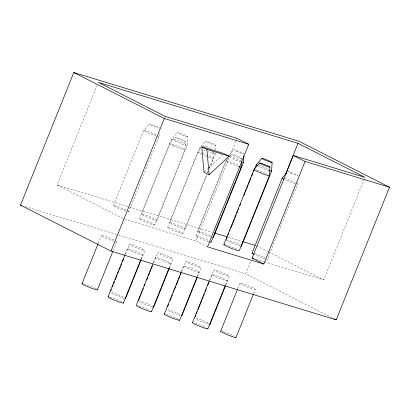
<?xml version="1.0" encoding="UTF-8"?>
<svg xmlns="http://www.w3.org/2000/svg" width="410" height="410" viewBox="0 0 410 410"><rect width="100%" height="100%" fill="white"/><g stroke="black" fill="none" stroke-linecap="round" stroke-linejoin="round"><path stroke-width="0.31" stroke-dasharray="2.05 1.54" d="M159.152 133.614L158.983 136.663L128.796 211.75M185.443 141.332A5.55 0.482 21.9 0 1 177.54 138.6A5.55 0.482 21.9 0 1 177.899 137.842A5.55 0.482 21.9 0 1 185.443 141.332L184.961 149.86L154.775 224.952A8.287 0.723 21.9 0 1 142.977 220.872A8.287 0.723 21.9 0 1 143.515 219.739A8.287 0.723 21.9 0 1 154.775 224.952M187.626 136.725A5.55 0.482 21.9 0 1 179.718 133.998A5.55 0.482 21.9 0 1 180.077 133.235A5.55 0.482 21.9 0 1 187.626 136.725L187.144 145.258L156.958 220.344A8.287 0.723 21.9 0 1 145.16 216.27A8.287 0.723 21.9 0 1 145.693 215.137A8.287 0.723 21.9 0 1 156.958 220.344M213.466 152.361L213.123 158.455L209.079 168.505M215.511 150.193L215.783 145.319A5.55 0.482 21.9 0 0 208.239 141.829A5.55 0.482 21.9 0 0 207.88 142.588A5.55 0.482 21.9 0 0 215.783 145.319M241.695 159.736L241.767 158.521A5.55 0.482 21.9 0 0 234.218 155.031A5.55 0.482 21.9 0 0 233.859 155.79A5.55 0.482 21.9 0 0 241.767 158.521M297.706 182.409L297.604 184.239L267.417 259.325M122.944 218.417L57.087 184.956L97.129 85.352M98.246 243.309L101.347 235.596M113.421 205.564L143.608 130.472L149.163 123.984M164.835 117.608L165.312 116.425M113.145 250.684L116.722 241.787M125.183 254.138L127.331 248.798M139.405 218.761L169.586 143.674L175.142 137.186M125.455 254.277L129.509 244.191M141.583 214.153L171.769 139.067L177.325 132.579M141.035 259.135L142.7 254.984A8.287 0.723 21.9 0 0 131.441 249.777A8.287 0.723 21.9 0 0 130.903 250.91A8.287 0.723 21.9 0 0 142.7 254.984M141.306 259.279L144.884 250.377A8.287 0.723 21.9 0 0 133.619 245.17A8.287 0.723 21.9 0 0 133.086 246.302A8.287 0.723 21.9 0 0 144.884 250.377M153.345 262.728L155.487 257.388M167.562 227.355L197.748 152.269L200.921 148.558M153.617 262.871L157.671 252.785M169.745 222.748L199.931 147.661L205.482 141.173M168.956 268.324L170.862 263.579A8.287 0.723 21.9 0 0 159.603 258.372A8.287 0.723 21.9 0 0 159.065 259.504A8.287 0.723 21.9 0 0 170.862 263.579M182.937 233.541A8.287 0.723 21.9 0 0 171.677 228.334A8.287 0.723 21.9 0 0 171.139 229.467A8.287 0.723 21.9 0 0 182.937 233.541L206.466 175.008M207.419 172.646L208.131 170.873M169.463 267.873L173.046 258.971A8.287 0.723 21.9 0 0 161.781 253.764A8.287 0.723 21.9 0 0 161.243 254.897A8.287 0.723 21.9 0 0 173.046 258.971M185.115 228.939A8.287 0.723 21.9 0 0 173.855 223.732A8.287 0.723 21.9 0 0 173.317 224.864A8.287 0.723 21.9 0 0 185.115 228.939L208.172 171.585M209.361 168.633L215.301 153.847M181.266 271.917L183.649 265.982M195.724 235.95L225.91 160.858L231.465 154.375M181.773 271.466L185.832 261.38M197.902 231.342L226.663 159.803M207.522 246.846L195.76 240.87L236.99 138.298M197.353 276.325L199.024 272.173A8.287 0.723 21.9 0 0 187.76 266.966A8.287 0.723 21.9 0 0 187.226 268.099A8.287 0.723 21.9 0 0 199.024 272.173M197.625 276.468L201.202 267.566A8.287 0.723 21.9 0 0 189.943 262.359A8.287 0.723 21.9 0 0 189.405 263.492A8.287 0.723 21.9 0 0 201.202 267.566M209.423 280.512L211.811 274.577M209.935 280.056L213.989 269.97M225.515 284.919L227.181 280.768A8.287 0.723 21.9 0 0 215.921 275.556A8.287 0.723 21.9 0 0 215.383 276.688A8.287 0.723 21.9 0 0 227.181 280.768M225.787 285.058L229.364 276.161A8.287 0.723 21.9 0 0 218.105 270.954A8.287 0.723 21.9 0 0 217.566 272.086A8.287 0.723 21.9 0 0 229.364 276.161M237.826 288.512L239.973 283.172M332.208 317.806L245.672 273.844L250.91 260.816M253.672 293.514L255.343 289.357A8.287 0.723 21.9 0 0 244.083 284.151A8.287 0.723 21.9 0 0 243.545 285.283A8.287 0.723 21.9 0 0 255.343 289.357M264.332 261.795L323.756 279.928L364.751 177.95M229.282 154.867L233.644 149.768M204.457 171.826L207.706 168.782M208.172 168.346L222.563 154.872M57.087 184.956L212.047 232.244M227.97 237.108L242.059 241.408M124.696 219.181L195.76 240.87M255.753 259.176L263.717 261.606M25.394 206.619L117.788 234.817M118.403 235.002L245.672 273.844M256.757 245.892L268.114 251.663M268.683 251.95L323.756 279.928M180.702 315.536A8.287 0.723 21.9 0 1 167.388 310.175M167.695 309.524A8.287 0.723 21.9 0 1 181.01 314.88M152.54 306.941A8.287 0.723 21.9 0 1 139.226 301.581M138.693 300.776A8.287 0.723 21.9 0 1 145.34 302.882A8.287 0.723 21.9 0 1 152.848 306.285M124.379 298.347A8.287 0.723 21.9 0 1 111.064 292.991M111.376 292.335A8.287 0.723 21.9 0 1 124.691 297.696M115.845 241.044A8.287 0.723 21.9 0 1 116.379 241.849M114.252 241.341A8.287 0.723 21.9 0 1 103.535 237.041A8.287 0.723 21.9 0 1 103.499 235.945A8.287 0.723 21.9 0 1 114.216 240.178M109.578 297.035A8.287 0.723 21.9 0 1 121.35 301.673M83.599 283.838A8.287 0.723 21.9 0 1 95.371 288.471M95.802 288.696A8.287 0.723 21.9 0 1 96.529 289.101M208.859 324.131A8.287 0.723 21.9 0 1 195.549 318.77M195.857 318.114A8.287 0.723 21.9 0 1 209.172 323.475M137.739 305.629A8.287 0.723 21.9 0 1 138.641 305.891M139.154 306.05A8.287 0.723 21.9 0 1 149.512 310.267M166.803 314.485A8.287 0.723 21.9 0 1 178.493 319.293M195.473 323.239A8.287 0.723 21.9 0 1 205.83 327.452M222.22 331.413A8.287 0.723 21.9 0 1 223.122 331.669M223.634 331.833A8.287 0.723 21.9 0 1 233.992 336.046M158.798 136.386A8.287 0.723 21.9 0 1 157.799 136.576M156.512 136.217A8.287 0.723 21.9 0 1 145.642 131.841A8.287 0.723 21.9 0 1 146.078 130.918A8.287 0.723 21.9 0 1 156.948 135.295M159.234 128.176A5.55 0.482 21.9 0 1 151.188 125.229A5.55 0.482 21.9 0 1 151.531 124.512A5.55 0.482 21.9 0 1 159.341 127.951M127.92 211.006A8.287 0.723 21.9 0 1 127.612 211.662M125.814 211.145A8.287 0.723 21.9 0 1 115.164 206.778A8.287 0.723 21.9 0 1 116.061 206.056A8.287 0.723 21.9 0 1 126.762 210.381M202.781 153.571A8.287 0.723 21.9 0 1 212.739 158.024A8.287 0.723 21.9 0 1 207.609 156.974M206.635 156.605A8.287 0.723 21.9 0 1 203.632 155.4M201.325 154.38A8.287 0.723 21.9 0 1 201.858 153.248M205.697 147.195A5.55 0.482 21.9 0 1 204.667 146.698M203.888 146.278A5.55 0.482 21.9 0 1 204.959 146.078A5.55 0.482 21.9 0 1 211.206 148.507M213.015 149.43A5.55 0.482 21.9 0 1 213.482 149.742M269.155 170.591A8.287 0.723 21.9 0 1 258.285 166.219M258.72 165.291A8.287 0.723 21.9 0 1 269.59 169.668M297.419 183.962A8.287 0.723 21.9 0 1 297.26 184.3M295.133 183.793A8.287 0.723 21.9 0 1 284.263 179.416M284.699 178.493A8.287 0.723 21.9 0 1 295.569 182.865M240.255 246.036A8.287 0.723 21.9 0 1 232.439 243.273A8.287 0.723 21.9 0 1 226.248 240.214M226.407 239.876A8.287 0.723 21.9 0 1 233.054 241.977A8.287 0.723 21.9 0 1 240.562 245.385M267.238 259.048A8.287 0.723 21.9 0 1 266.233 259.238M264.947 258.879A8.287 0.723 21.9 0 1 254.077 254.502M254.513 253.58A8.287 0.723 21.9 0 1 265.388 257.957M240.993 162.001A8.287 0.723 21.9 0 1 230.123 157.624M229.656 156.441A8.287 0.723 21.9 0 1 241.428 161.074M256.542 169.899A8.287 0.723 21.9 0 1 267.412 174.276M210.807 237.088A8.287 0.723 21.9 0 1 199.936 232.711A8.287 0.723 21.9 0 1 200.377 231.788A8.287 0.723 21.9 0 1 211.247 236.165M225.07 244.632A8.287 0.723 21.9 0 1 238.384 249.987M211.729 151.736A8.287 0.723 21.9 0 1 215.096 153.919A8.287 0.723 21.9 0 1 208.311 151.808M205.328 150.588A8.287 0.723 21.9 0 1 203.503 149.773M200.803 148.405A8.287 0.723 21.9 0 1 201.115 147.749M238.81 166.603A8.287 0.723 21.9 0 1 227.939 162.227A8.287 0.723 21.9 0 1 228.38 161.304A8.287 0.723 21.9 0 1 239.25 165.681M208.628 241.695A8.287 0.723 21.9 0 1 197.758 237.318A8.287 0.723 21.9 0 1 198.194 236.391A8.287 0.723 21.9 0 1 209.064 240.767M173.163 145.786A8.287 0.723 21.9 0 0 184.961 149.86A8.287 0.723 21.9 0 0 173.702 144.653A8.287 0.723 21.9 0 0 173.163 145.786M175.342 141.184A8.287 0.723 21.9 0 0 187.144 145.258A8.287 0.723 21.9 0 0 175.88 140.051A8.287 0.723 21.9 0 0 175.342 141.184M290.183 172.974A5.55 0.482 21.9 0 0 298.085 175.705A5.55 0.482 21.9 0 0 290.541 172.215A5.55 0.482 21.9 0 0 290.183 172.974M236.042 151.182A5.55 0.482 21.9 0 0 243.945 153.914A5.55 0.482 21.9 0 0 236.401 150.424A5.55 0.482 21.9 0 0 236.042 151.182"/><path stroke-width="0.61" d="M241.592 161.566L241.28 167.049L211.099 242.136M243.842 155.744L243.463 162.442L213.277 237.533M269.923 167.111A5.55 0.482 21.9 0 1 262.021 164.384A5.55 0.482 21.9 0 1 262.379 163.626A5.55 0.482 21.9 0 1 269.923 167.111L269.442 175.644L239.255 250.73A8.287 0.723 21.9 0 1 230.261 247.881A8.287 0.723 21.9 0 1 224.224 244.478M272.107 162.509A5.55 0.482 21.9 0 1 264.199 159.777A5.55 0.482 21.9 0 1 264.558 159.018A5.55 0.482 21.9 0 1 272.107 162.509L271.625 171.037L241.439 246.123M20.5 205.128L73.805 72.519L298.982 141.235L389.5 187.226L336.195 319.831L111.018 251.115L20.5 205.128L21.725 205.497M82.031 283.653L98.01 243.904M111.018 251.115L164.328 118.51L73.805 72.519M97.406 289.844L112.909 251.279M108.009 296.855L124.942 254.728M110.669 291.059L111.382 289.281M112.335 286.908L113.052 285.129M113.529 283.94L114.482 281.567M115.2 279.789L117.106 275.043M117.583 273.854L118.777 270.887M119.254 269.703L120.448 266.736M120.924 265.552L121.637 263.768M122.595 261.395L123.548 259.023M123.384 303.041L140.794 259.73M125.562 298.434L141.066 259.873M152.863 263.917L136.171 305.445A8.287 0.723 21.9 0 0 144.556 309.591A8.287 0.723 21.9 0 0 151.362 311.359M138.59 300.248L140.497 295.502M140.973 294.313L142.167 291.346M142.644 290.162L143.362 288.384M144.315 286.011L145.027 284.227M146.698 280.076L147.892 277.109M148.369 275.925L149.563 272.957M150.039 271.768L150.752 269.99M151.228 268.801L152.423 265.839M151.546 311.636L168.956 268.324M153.724 307.029L169.227 268.468M164.333 314.039L181.025 272.512M167.705 306.47L168.659 304.097M170.088 300.535L171.283 297.568M171.759 296.384L172.477 294.6M173.43 292.228L174.142 290.449M174.619 289.265L175.577 286.892M176.29 285.109L178.196 280.363M178.673 279.179L179.867 276.212M180.344 275.023L181.061 273.244M293.314 155.487L364.987 177.361L297.993 143.321L98.318 82.389L165.312 116.425L236.99 138.298L248.752 144.274L207.522 246.846L263.84 264.03L305.076 161.463L293.314 155.487L252.078 258.054L263.84 264.03M179.703 320.231L197.113 276.919M197.389 277.058L181.886 315.623A8.287 0.723 21.9 0 1 181.543 315.685M192.49 322.634L209.187 281.106M223.886 244.544L254.072 169.453L259.622 162.965M195.15 316.843L195.867 315.064M196.344 313.875L197.297 311.503M198.01 309.724L201.587 300.822M202.063 299.638L203.257 296.671M203.734 295.482L204.452 293.704M205.405 291.331L206.358 288.958M207.788 285.396L208.982 282.434M226.305 239.348L227.017 237.569M227.965 235.207L228.677 233.433M229.631 231.066L230.107 229.887M230.82 228.114L234.382 219.242M234.858 218.058L236.047 215.106M236.524 213.923L237.713 210.965M238.184 209.782L238.902 208.008M239.85 205.646L240.562 203.873M243.888 195.596L245.077 192.638M245.554 191.455L246.266 189.681M246.743 188.498L247.932 185.54M248.409 184.362L249.593 181.404M250.069 180.221L250.782 178.447M251.735 176.085L252.683 173.717M253.4 171.944L256.25 164.851L261.805 158.362M207.865 328.82L225.274 285.514M210.048 324.218L225.31 286.247M220.652 331.229L237.585 289.106M252.042 253.134L282.229 178.048L286.99 172.487M285.36 174.742L297.993 143.321M236.027 337.415L253.436 294.108M209.105 174.855L229.067 156.164L223.952 153.565L201.781 146.8L203.995 172.256L209.105 174.855L206.896 149.399L201.781 146.8M164.328 118.51L248.752 144.274M305.076 161.463L389.5 187.226M206.896 149.399L229.067 156.164M214.497 232.993L227.36 236.918M242.674 241.592L254.923 245.329M252.078 258.054L253.918 258.618M333.914 318.672L336.195 319.831M153.545 306.757A8.287 0.723 21.9 0 1 153.381 307.095M125.383 298.162A8.287 0.723 21.9 0 1 125.224 298.5M123.2 302.764A8.287 0.723 21.9 0 1 115.389 300.602A8.287 0.723 21.9 0 1 108.353 296.789M97.221 289.568A8.287 0.723 21.9 0 1 89.406 287.4A8.287 0.723 21.9 0 1 82.374 283.592M209.864 323.941A8.287 0.723 21.9 0 1 209.705 324.279M179.524 319.954A8.287 0.723 21.9 0 1 171.708 317.786A8.287 0.723 21.9 0 1 164.671 313.978M207.685 328.548A8.287 0.723 21.9 0 1 199.87 326.38A8.287 0.723 21.9 0 1 192.833 322.573M235.842 337.143A8.287 0.723 21.9 0 1 228.027 334.975A8.287 0.723 21.9 0 1 220.995 331.162M283.833 179.19A8.287 0.723 21.9 0 1 282.572 177.986M271.44 170.76A8.287 0.723 21.9 0 1 269.626 170.734M257.126 165.589A8.287 0.723 21.9 0 1 256.593 164.784M254.077 254.502A8.287 0.723 21.9 0 1 252.386 253.072M241.254 245.851A8.287 0.723 21.9 0 1 241.095 246.19M269.262 175.367A8.287 0.723 21.9 0 1 261.447 173.204A8.287 0.723 21.9 0 1 254.41 169.391M243.284 162.17A8.287 0.723 21.9 0 1 241.464 162.14M213.097 237.257A8.287 0.723 21.9 0 1 212.933 237.595M241.1 166.773A8.287 0.723 21.9 0 1 239.286 166.747M210.914 241.864A8.287 0.723 21.9 0 1 209.915 242.049"/></g></svg>
